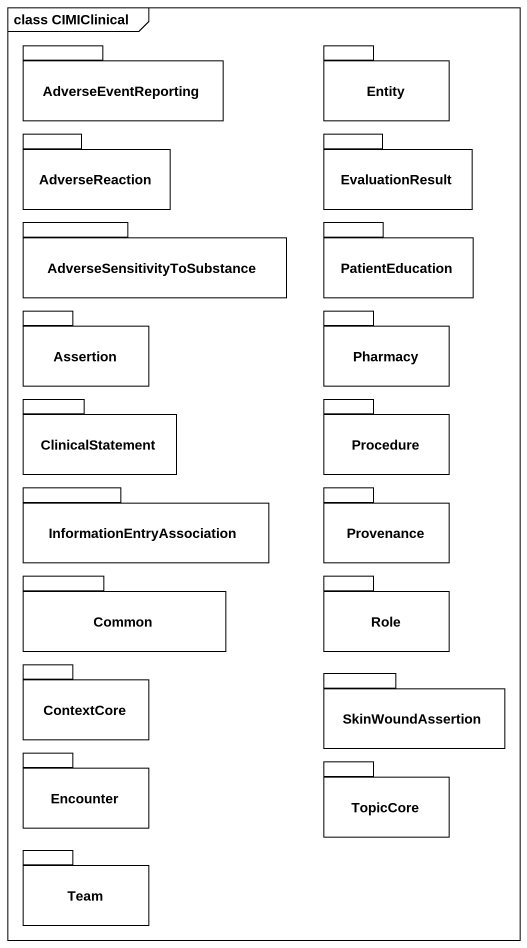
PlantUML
@startuml
mainframe class CIMIClinical
package AdverseEventReporting {
}
package "Entity" as Entity_ {
}
package AdverseReaction {
}
package EvaluationResult {
}
package "AdverseSensitivityToSubstance" as AdverseSensitivityToSubstanc {
}
package PatientEducation {
}
package Assertion {
}
package Pharmacy {
}
package ClinicalStatement {
}
package Procedure {
}
package InformationEntryAssociation {
}
package Provenance {
}
package Common {
}
package Role {
}
package ContextCore {
}
package SkinWoundAssertion {
}
package Encounter {
}
package TopicCore {
}
package Team {
}
@enduml
